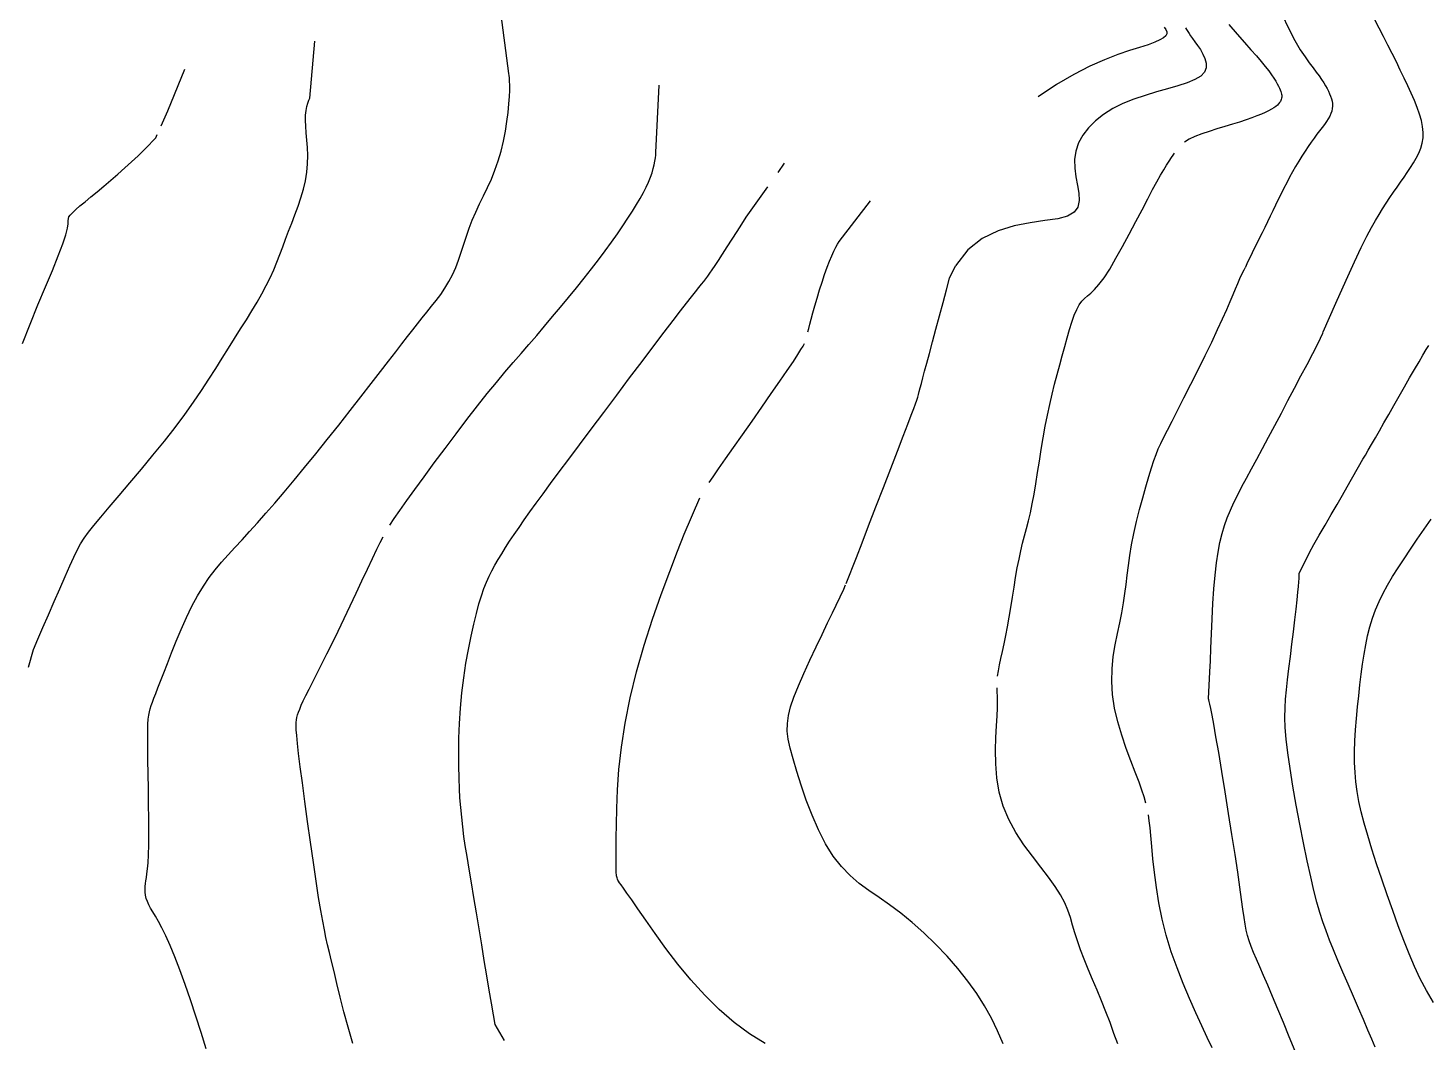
# Model space of a CAD drawing. Header units: millimetres. Extents: x 2235526 to 2245569, y 371981 to 382303.
# Drawn here: x 2242881.2 to 2243091.6, y 379304.3 to 379456.8 of the extents above; entities that cross this region are included whole.
import ezdxf

# ---------------------------------------------------------------- set-up
doc = ezdxf.new("R2010")
doc.units = ezdxf.units.MM
doc.linetypes.add('CONTI', pattern=[0])
for name, color, linetype, transparency in [('141', 10, 'CONTI', 0.7), ('143', 10, 'CONTI', 0.7), ('145', 10, 'CONTI', 0.7), ('147', 10, 'CONTI', 0.7), ('149', 10, 'CONTI', 0.7), ('151', 10, 'CONTI', 0.7), ('153', 10, 'CONTI', 0.7), ('155', 10, 'CONTI', 0.7), ('157', 10, 'CONTI', 0.7), ('159', 10, 'CONTI', 0.7), ('161', 10, 'CONTI', 0.7), ('163', 10, 'CONTI', 0.7)]:
    doc.layers.add(name, color=color, linetype=linetype, transparency=transparency)

msp = doc.modelspace()

# ---------------------------------------------------------------- linework, layer by layer
at = {"layer": '141', "elevation": 141}
for points in [[(2242901.19, 379442.11), (2242902.22, 379444.35), (2242904.75, 379450.63)], [(2242880.31, 379409.37), (2242881.48, 379412.29), (2242882.66, 379415.15), (2242883.8, 379417.86), (2242884.84, 379420.36), (2242885.72, 379422.55), (2242886.4, 379424.36), (2242886.84, 379425.72), (2242887.08, 379426.7), (2242887.18, 379427.38), (2242887.21, 379427.83), (2242887.23, 379428.14), (2242887.3, 379428.39), (2242887.49, 379428.67), (2242887.83, 379429.03), (2242888.34, 379429.5), (2242888.98, 379430.05), (2242889.74, 379430.69), (2242890.6, 379431.4), (2242891.55, 379432.18), (2242892.56, 379433.02), (2242893.6, 379433.91), (2242894.67, 379434.83), (2242895.73, 379435.77), (2242896.75, 379436.69), (2242897.71, 379437.58), (2242898.58, 379438.42), (2242899.34, 379439.18), (2242899.91, 379439.79), (2242900.37, 379440.32), (2242900.59, 379440.8)]]:
    msp.add_lwpolyline(points, dxfattribs=at)
at = {"layer": '143', "elevation": 143}
msp.add_lwpolyline([(2242881.21, 379360.64), (2242882.01, 379363.34), (2242882.66, 379364.85), (2242883.41, 379366.61), (2242884.24, 379368.53), (2242885.09, 379370.52), (2242885.94, 379372.47), (2242886.74, 379374.29), (2242887.44, 379375.89), (2242888.04, 379377.19), (2242888.56, 379378.27), (2242889.07, 379379.2), (2242889.62, 379380.07), (2242890.27, 379380.97), (2242891.08, 379381.99), (2242892.1, 379383.22), (2242893.37, 379384.73), (2242894.86, 379386.47), (2242896.49, 379388.39), (2242898.22, 379390.43), (2242899.96, 379392.54), (2242901.67, 379394.65), (2242903.28, 379396.71), (2242904.74, 379398.67), (2242906.06, 379400.53), (2242907.27, 379402.3), (2242908.37, 379403.99), (2242909.4, 379405.61), (2242910.38, 379407.17), (2242911.32, 379408.67), (2242912.24, 379410.13), (2242913.14, 379411.55), (2242914.02, 379412.93), (2242914.85, 379414.27), (2242915.63, 379415.57), (2242916.35, 379416.84), (2242917.01, 379418.06), (2242917.6, 379419.26), (2242918.12, 379420.43), (2242918.6, 379421.59), (2242919.05, 379422.74), (2242919.49, 379423.89), (2242919.92, 379425.06), (2242920.37, 379426.25), (2242920.83, 379427.48), (2242921.31, 379428.73), (2242921.78, 379430), (2242922.21, 379431.28), (2242922.59, 379432.56), (2242922.9, 379433.85), (2242923.11, 379435.13), (2242923.22, 379436.39), (2242923.24, 379437.63), (2242923.19, 379438.82), (2242923.11, 379439.96), (2242923.02, 379441.04), (2242922.94, 379442.03), (2242922.9, 379442.93), (2242922.93, 379443.72), (2242923, 379444.42), (2242923.11, 379445.02), (2242923.25, 379445.53), (2242923.4, 379445.95), (2242923.54, 379446.29), (2242924.32, 379454.84)], dxfattribs=at)
at = {"layer": '145', "elevation": 145}
msp.add_lwpolyline([(2242907.96, 379303.23), (2242907.19, 379305.7), (2242906.4, 379308.18), (2242905.59, 379310.6), (2242904.78, 379312.93), (2242904, 379315.11), (2242903.24, 379317.08), (2242902.53, 379318.81), (2242901.89, 379320.26), (2242901.31, 379321.44), (2242900.79, 379322.41), (2242900.33, 379323.2), (2242899.93, 379323.85), (2242899.6, 379324.41), (2242899.33, 379324.92), (2242899.12, 379325.41), (2242898.96, 379325.88), (2242898.85, 379326.34), (2242898.79, 379326.8), (2242898.77, 379327.24), (2242898.78, 379327.68), (2242898.82, 379328.1), (2242898.88, 379328.53), (2242898.97, 379329.01), (2242899.05, 379329.59), (2242899.14, 379330.31), (2242899.22, 379331.24), (2242899.29, 379332.43), (2242899.33, 379333.92), (2242899.35, 379335.74), (2242899.34, 379337.83), (2242899.31, 379340.06), (2242899.28, 379342.35), (2242899.24, 379344.59), (2242899.2, 379346.67), (2242899.18, 379348.49), (2242899.17, 379349.98), (2242899.18, 379351.17), (2242899.21, 379352.1), (2242899.26, 379352.83), (2242899.33, 379353.43), (2242899.43, 379353.93), (2242899.55, 379354.39), (2242899.7, 379354.87), (2242899.88, 379355.39), (2242900.1, 379356), (2242900.38, 379356.71), (2242900.71, 379357.56), (2242901.11, 379358.58), (2242901.59, 379359.8), (2242902.14, 379361.23), (2242902.77, 379362.84), (2242903.47, 379364.56), (2242904.22, 379366.33), (2242905.01, 379368.11), (2242905.83, 379369.82), (2242906.68, 379371.41), (2242907.54, 379372.85), (2242908.42, 379374.14), (2242909.33, 379375.33), (2242910.28, 379376.46), (2242911.26, 379377.56), (2242912.28, 379378.67), (2242913.36, 379379.82), (2242914.49, 379381.06), (2242915.69, 379382.39), (2242916.96, 379383.82), (2242918.29, 379385.36), (2242919.71, 379387.01), (2242921.2, 379388.8), (2242922.78, 379390.72), (2242924.45, 379392.77), (2242926.17, 379394.91), (2242927.9, 379397.09), (2242929.61, 379399.26), (2242931.25, 379401.35), (2242932.79, 379403.32), (2242934.18, 379405.12), (2242935.41, 379406.71), (2242936.48, 379408.1), (2242937.42, 379409.32), (2242938.26, 379410.41), (2242939.03, 379411.4), (2242939.75, 379412.33), (2242940.46, 379413.21), (2242941.17, 379414.08), (2242941.88, 379414.95), (2242942.57, 379415.84), (2242943.25, 379416.75), (2242943.89, 379417.69), (2242944.48, 379418.67), (2242945.02, 379419.7), (2242945.5, 379420.78), (2242945.93, 379421.91), (2242946.33, 379423.08), (2242946.72, 379424.28), (2242947.11, 379425.49), (2242947.54, 379426.72), (2242948, 379427.93), (2242948.53, 379429.14), (2242949.1, 379430.35), (2242949.69, 379431.57), (2242950.28, 379432.81), (2242950.87, 379434.1), (2242951.41, 379435.43), (2242951.91, 379436.82), (2242952.33, 379438.28), (2242952.68, 379439.78), (2242952.98, 379441.28), (2242953.21, 379442.74), (2242953.38, 379444.12), (2242953.51, 379445.39), (2242953.59, 379446.51), (2242953.63, 379447.44), (2242953.64, 379448.21), (2242953.62, 379448.82), (2242953.59, 379449.3), (2242953.54, 379449.68), (2242953.49, 379449.96), (2242952.2, 379459.94)], dxfattribs=at)
at = {"layer": '147', "elevation": 147}
for points in [[(2242935.59, 379382.02), (2242936.26, 379383.05), (2242937.09, 379384.25), (2242938.15, 379385.74), (2242939.35, 379387.39), (2242940.74, 379389.3), (2242942.28, 379391.39), (2242943.9, 379393.57), (2242945.56, 379395.78), (2242947.2, 379397.94), (2242948.78, 379399.97), (2242950.25, 379401.82), (2242951.62, 379403.5), (2242952.91, 379405.04), (2242954.15, 379406.49), (2242955.34, 379407.87), (2242956.51, 379409.23), (2242957.69, 379410.58), (2242958.88, 379411.98), (2242960.09, 379413.4), (2242961.29, 379414.84), (2242962.49, 379416.28), (2242963.67, 379417.73), (2242964.82, 379419.17), (2242965.92, 379420.58), (2242966.98, 379421.96), (2242967.99, 379423.3), (2242968.94, 379424.6), (2242969.83, 379425.85), (2242970.66, 379427.05), (2242971.41, 379428.19), (2242972.1, 379429.26), (2242972.72, 379430.26), (2242973.27, 379431.19), (2242973.74, 379432.07), (2242974.16, 379432.88), (2242974.51, 379433.64), (2242974.81, 379434.36), (2242975.04, 379435.03), (2242975.23, 379435.67), (2242975.38, 379436.25), (2242975.48, 379436.8), (2242975.55, 379437.28), (2242975.6, 379437.71), (2242975.63, 379438.08), (2242976.12, 379448.21)], [(2242930.05, 379304.04), (2242929.33, 379306.48), (2242928.69, 379308.83), (2242928.13, 379311.03), (2242927.63, 379313.05), (2242927.21, 379314.86), (2242926.84, 379316.43), (2242926.52, 379317.74), (2242926.24, 379318.89), (2242925.99, 379319.98), (2242925.74, 379321.12), (2242925.49, 379322.43), (2242925.2, 379324.03), (2242924.88, 379326.02), (2242924.5, 379328.47), (2242924.09, 379331.28), (2242923.65, 379334.31), (2242923.22, 379337.42), (2242922.81, 379340.44), (2242922.43, 379343.25), (2242922.11, 379345.69), (2242921.87, 379347.67), (2242921.69, 379349.2), (2242921.58, 379350.36), (2242921.52, 379351.23), (2242921.5, 379351.86), (2242921.51, 379352.34), (2242921.56, 379352.73), (2242921.62, 379353.1), (2242921.71, 379353.48), (2242921.85, 379353.89), (2242922.03, 379354.36), (2242922.27, 379354.92), (2242922.58, 379355.59), (2242922.97, 379356.4), (2242923.45, 379357.36), (2242924.02, 379358.48), (2242924.65, 379359.74), (2242925.36, 379361.15), (2242926.13, 379362.68), (2242926.95, 379364.33), (2242927.81, 379366.1), (2242928.71, 379367.96), (2242929.62, 379369.87), (2242930.52, 379371.79), (2242931.4, 379373.65), (2242932.23, 379375.41), (2242932.99, 379377.01), (2242933.66, 379378.41), (2242934.15, 379379.4), (2242934.59, 379380.26)]]:
    msp.add_lwpolyline(points, dxfattribs=at)
at = {"layer": '149', "elevation": 149}
for points in [[(2242994, 379435.1), (2242994.98, 379436.49)], [(2242952.84, 379304.51), (2242951.46, 379306.9), (2242951.19, 379308.35), (2242950.89, 379310.09), (2242950.55, 379312.06), (2242950.18, 379314.22), (2242949.8, 379316.51), (2242949.41, 379318.89), (2242949.01, 379321.29), (2242948.62, 379323.68), (2242948.23, 379326), (2242947.86, 379328.22), (2242947.52, 379330.29), (2242947.21, 379332.17), (2242946.94, 379333.81), (2242946.71, 379335.18), (2242946.1, 379341.01), (2242946.05, 379342.35), (2242946, 379343.96), (2242945.97, 379345.8), (2242945.96, 379347.82), (2242945.99, 379349.97), (2242946.07, 379352.21), (2242946.22, 379354.5), (2242946.44, 379356.79), (2242946.72, 379359.05), (2242947.05, 379361.24), (2242947.42, 379363.34), (2242947.81, 379365.32), (2242948.21, 379367.14), (2242948.61, 379368.76), (2242949, 379370.18), (2242949.37, 379371.41), (2242949.75, 379372.49), (2242950.14, 379373.45), (2242950.54, 379374.34), (2242950.96, 379375.18), (2242951.41, 379376), (2242951.9, 379376.85), (2242952.43, 379377.73), (2242953, 379378.65), (2242953.62, 379379.61), (2242954.3, 379380.62), (2242955.03, 379381.69), (2242955.82, 379382.83), (2242956.67, 379384.03), (2242957.61, 379385.33), (2242958.64, 379386.75), (2242959.79, 379388.31), (2242961.08, 379390.04), (2242962.51, 379391.96), (2242964.11, 379394.1), (2242965.87, 379396.46), (2242967.77, 379398.99), (2242969.72, 379401.58), (2242971.67, 379404.17), (2242973.55, 379406.67), (2242975.31, 379408.99), (2242976.88, 379411.06), (2242978.22, 379412.81), (2242979.33, 379414.25), (2242980.25, 379415.43), (2242980.99, 379416.38), (2242981.6, 379417.14), (2242982.09, 379417.76), (2242982.49, 379418.26), (2242982.83, 379418.69), (2242983.14, 379419.09), (2242983.44, 379419.49), (2242983.75, 379419.92), (2242984.11, 379420.44), (2242984.53, 379421.07), (2242985.04, 379421.85), (2242985.65, 379422.8), (2242986.35, 379423.88), (2242987.09, 379425.03), (2242987.84, 379426.2), (2242988.56, 379427.33), (2242989.21, 379428.35), (2242992.44, 379432.91)]]:
    msp.add_lwpolyline(points, dxfattribs=at)
at = {"layer": '151'}
msp.add_lwpolyline([(2243052.1, 379456.95), (2243052.36, 379456.6), (2243052.51, 379456.27), (2243052.51, 379455.95), (2243052.35, 379455.65), (2243052.01, 379455.34), (2243051.46, 379455.02), (2243050.69, 379454.68), (2243049.67, 379454.31), (2243048.4, 379453.91), (2243046.87, 379453.42), (2243045.1, 379452.82), (2243043.1, 379452.05), (2243040.9, 379451.07), (2243038.49, 379449.85), (2243035.9, 379448.33), (2243033.14, 379446.48)], dxfattribs=at)
at = {"layer": '151', "elevation": 151}
for points in [[(2242998.49, 379411.12), (2242998.62, 379411.63), (2242998.78, 379412.25), (2242998.99, 379413.02), (2242999.25, 379413.97), (2242999.55, 379415.04), (2242999.88, 379416.2), (2243000.24, 379417.41), (2243000.62, 379418.6), (2243001, 379419.76), (2243001.37, 379420.82), (2243001.74, 379421.75), (2243002.08, 379422.56), (2243002.4, 379423.25), (2243002.69, 379423.83), (2243002.95, 379424.31), (2243003.18, 379424.7), (2243007.92, 379430.8)], [(2242983.62, 379388.44), (2242984.24, 379389.32), (2242985.05, 379390.49), (2242986.11, 379392), (2242987.3, 379393.69), (2242988.65, 379395.62), (2242990.09, 379397.68), (2242991.56, 379399.77), (2242992.97, 379401.81), (2242994.28, 379403.68), (2242995.39, 379405.3), (2242996.3, 379406.66), (2242996.98, 379407.68), (2242997.45, 379408.43), (2242997.77, 379408.97), (2242997.96, 379409.36)], [(2242992.05, 379304.02), (2242989.72, 379305.51), (2242987.42, 379307.22), (2242985.16, 379309.15), (2242982.97, 379311.31), (2242980.89, 379313.63), (2242978.93, 379316), (2242977.13, 379318.35), (2242975.51, 379320.58), (2242974.09, 379322.59), (2242972.91, 379324.31), (2242971.98, 379325.65), (2242971.27, 379326.66), (2242970.76, 379327.39), (2242970.4, 379327.9), (2242970.16, 379328.23), (2242970.01, 379328.46), (2242969.91, 379328.63), (2242969.84, 379328.79), (2242969.78, 379328.95), (2242969.73, 379329.12), (2242969.69, 379329.29), (2242969.67, 379329.47), (2242969.65, 379329.66), (2242969.64, 379329.85), (2242969.63, 379330.06), (2242969.63, 379330.34), (2242969.63, 379330.76), (2242969.63, 379331.37), (2242969.64, 379332.24), (2242969.65, 379333.43), (2242969.66, 379335.01), (2242969.67, 379337.01), (2242969.72, 379339.42), (2242969.84, 379342.19), (2242970.07, 379345.28), (2242970.44, 379348.65), (2242970.98, 379352.25), (2242971.73, 379356.04), (2242972.71, 379359.98), (2242973.87, 379363.95), (2242975.13, 379367.86), (2242976.43, 379371.6), (2242977.7, 379375.05), (2242978.88, 379378.1), (2242979.88, 379380.65), (2242982.23, 379386.15)]]:
    msp.add_lwpolyline(points, dxfattribs=at)
at = {"layer": '153'}
msp.add_lwpolyline([(2243055.28, 379456.86), (2243055.46, 379456.59), (2243055.64, 379456.31), (2243055.84, 379456), (2243056.07, 379455.65), (2243056.36, 379455.24), (2243056.7, 379454.76), (2243057.1, 379454.2), (2243057.53, 379453.58), (2243057.92, 379452.91), (2243058.23, 379452.22), (2243058.41, 379451.52), (2243058.39, 379450.83), (2243058.14, 379450.18), (2243057.59, 379449.58), (2243056.71, 379449.05), (2243055.55, 379448.57), (2243054.16, 379448.12), (2243052.6, 379447.67), (2243050.93, 379447.2), (2243049.21, 379446.69), (2243047.5, 379446.12), (2243045.86, 379445.46), (2243044.35, 379444.69), (2243042.97, 379443.82), (2243041.75, 379442.86), (2243040.71, 379441.82), (2243039.86, 379440.7), (2243039.21, 379439.53), (2243038.78, 379438.3), (2243038.59, 379437.02), (2243038.63, 379435.72), (2243038.82, 379434.42), (2243039.06, 379433.15), (2243039.26, 379431.95), (2243039.3, 379430.85), (2243039.11, 379429.89), (2243038.56, 379429.09), (2243037.57, 379428.5), (2243036.07, 379428.11), (2243034.14, 379427.84), (2243031.92, 379427.53), (2243029.53, 379427.07), (2243027.09, 379426.33), (2243024.72, 379425.16), (2243022.56, 379423.45), (2243020.72, 379421.06)], dxfattribs=at)
at = {"layer": '153', "elevation": 153}
for points in [[(2243004.23, 379373.27), (2243005.78, 379377.17), (2243006.63, 379379.35), (2243007.63, 379381.94), (2243008.72, 379384.76), (2243009.85, 379387.67), (2243010.95, 379390.53), (2243011.96, 379393.16), (2243012.84, 379395.43), (2243013.52, 379397.22), (2243014.04, 379398.58), (2243014.42, 379399.58), (2243014.68, 379400.3), (2243014.87, 379400.84), (2243015.01, 379401.28), (2243015.13, 379401.68), (2243015.25, 379402.14), (2243015.4, 379402.69), (2243015.57, 379403.36), (2243015.79, 379404.18), (2243016.05, 379405.19), (2243016.37, 379406.41), (2243016.76, 379407.87), (2243017.22, 379409.6), (2243017.74, 379411.51), (2243018.27, 379413.51), (2243018.82, 379415.52), (2243019.33, 379417.44), (2243019.8, 379419.17), (2243020.72, 379421.06)], [(2243027.89, 379303.97), (2243027.02, 379305.95), (2243026.1, 379307.84), (2243025.08, 379309.69), (2243023.91, 379311.55), (2243022.56, 379313.43), (2243021.05, 379315.32), (2243019.42, 379317.17), (2243017.7, 379318.97), (2243015.94, 379320.67), (2243014.18, 379322.25), (2243012.45, 379323.66), (2243010.78, 379324.89), (2243009.19, 379326), (2243007.66, 379327.06), (2243006.21, 379328.14), (2243004.84, 379329.31), (2243003.53, 379330.65), (2243002.31, 379332.23), (2243001.16, 379334.09), (2243000.09, 379336.18), (2242999.12, 379338.4), (2242998.24, 379340.67), (2242997.46, 379342.89), (2242996.8, 379344.99), (2242996.25, 379346.86), (2242995.83, 379348.46), (2242995.54, 379349.82), (2242995.39, 379351.04), (2242995.4, 379352.21), (2242995.56, 379353.39), (2242995.89, 379354.67), (2242996.39, 379356.14), (2242997.07, 379357.84), (2242997.88, 379359.73), (2242998.78, 379361.71), (2242999.71, 379363.7), (2243000.62, 379365.6), (2243001.46, 379367.34), (2243002.18, 379368.82), (2243003.89, 379372.41), (2243004.14, 379373.04)]]:
    msp.add_lwpolyline(points, dxfattribs=at)
at = {"layer": '155'}
msp.add_lwpolyline([(2243061.82, 379457.37), (2243063.07, 379455.9), (2243064.17, 379454.64), (2243065.13, 379453.55), (2243065.96, 379452.61), (2243066.68, 379451.78), (2243067.29, 379451.04), (2243067.81, 379450.38), (2243068.23, 379449.8), (2243068.59, 379449.28), (2243068.87, 379448.83), (2243069.1, 379448.43), (2243069.29, 379448.08), (2243069.43, 379447.77), (2243069.55, 379447.5), (2243069.64, 379447.27), (2243069.71, 379447.06), (2243069.75, 379446.87), (2243069.78, 379446.7), (2243069.78, 379446.55), (2243069.77, 379446.4), (2243069.75, 379446.25), (2243069.71, 379446.09), (2243069.66, 379445.93), (2243069.57, 379445.77), (2243069.46, 379445.6), (2243069.31, 379445.42), (2243069.12, 379445.23), (2243068.88, 379445.03), (2243068.58, 379444.83), (2243068.23, 379444.61), (2243067.8, 379444.37), (2243067.3, 379444.13), (2243066.71, 379443.87), (2243066.04, 379443.59), (2243065.28, 379443.3), (2243064.41, 379443), (2243063.44, 379442.68), (2243062.36, 379442.35), (2243061.2, 379442), (2243060.02, 379441.64), (2243058.85, 379441.26), (2243057.74, 379440.88), (2243056.72, 379440.48), (2243055.84, 379440.08), (2243055.14, 379439.67)], dxfattribs=at)
at = {"layer": '155', "elevation": 155}
for points in [[(2243027.02, 379359.33), (2243027.14, 379360.12), (2243027.31, 379361), (2243027.52, 379361.97), (2243027.75, 379363.04), (2243028.01, 379364.19), (2243028.27, 379365.42), (2243028.52, 379366.73), (2243028.78, 379368.16), (2243029.03, 379369.65), (2243029.27, 379371.17), (2243029.5, 379372.68), (2243029.74, 379374.16), (2243029.99, 379375.59), (2243030.25, 379376.92), (2243030.52, 379378.15), (2243030.8, 379379.3), (2243031.09, 379380.41), (2243031.38, 379381.52), (2243031.68, 379382.67), (2243031.96, 379383.89), (2243032.24, 379385.21), (2243032.52, 379386.68), (2243032.78, 379388.26), (2243033.04, 379389.93), (2243033.31, 379391.66), (2243033.59, 379393.42), (2243033.88, 379395.18), (2243034.18, 379396.9), (2243034.52, 379398.56), (2243034.87, 379400.17), (2243035.23, 379401.73), (2243035.61, 379403.24), (2243035.99, 379404.7), (2243036.37, 379406.13), (2243036.75, 379407.52), (2243037.12, 379408.89), (2243037.49, 379410.2), (2243037.85, 379411.44), (2243038.21, 379412.58), (2243038.57, 379413.6), (2243038.94, 379414.47), (2243039.31, 379415.18), (2243039.7, 379415.71), (2243040.11, 379416.13), (2243040.56, 379416.51), (2243041.06, 379416.93), (2243041.63, 379417.47), (2243042.28, 379418.21), (2243043.04, 379419.23), (2243043.9, 379420.56), (2243044.84, 379422.17), (2243045.83, 379423.95), (2243046.84, 379425.82), (2243047.83, 379427.7), (2243048.76, 379429.49), (2243049.61, 379431.12), (2243050.35, 379432.52), (2243050.99, 379433.69), (2243051.54, 379434.67), (2243052.02, 379435.49), (2243052.45, 379436.19), (2243052.83, 379436.79), (2243053.19, 379437.34), (2243053.42, 379437.68), (2243053.65, 379438.01)], [(2243045.11, 379303.97), (2243044.54, 379305.57), (2243043.95, 379307.19), (2243043.33, 379308.83), (2243042.67, 379310.47), (2243042, 379312.09), (2243041.32, 379313.69), (2243040.67, 379315.24), (2243040.06, 379316.74), (2243039.51, 379318.15), (2243039.04, 379319.48), (2243038.65, 379320.71), (2243038.31, 379321.87), (2243037.98, 379322.98), (2243037.6, 379324.09), (2243037.13, 379325.22), (2243036.51, 379326.41), (2243035.71, 379327.68), (2243034.7, 379329.08), (2243033.52, 379330.59), (2243032.26, 379332.21), (2243030.99, 379333.95), (2243029.78, 379335.78), (2243028.71, 379337.72), (2243027.85, 379339.74), (2243027.26, 379341.85), (2243026.9, 379343.99), (2243026.74, 379346.12), (2243026.71, 379348.17), (2243026.78, 379350.09), (2243026.88, 379351.84), (2243026.97, 379353.35), (2243027.01, 379354.51), (2243027.01, 379355.47), (2243026.99, 379356.27), (2243026.96, 379356.95), (2243026.94, 379357.57)]]:
    msp.add_lwpolyline(points, dxfattribs=at)
at = {"layer": '157'}
msp.add_lwpolyline([(2243069.77, 379458.91), (2243070.82, 379456.71), (2243071.75, 379454.95), (2243072.57, 379453.56), (2243073.29, 379452.46), (2243073.92, 379451.58), (2243074.48, 379450.85), (2243074.97, 379450.2), (2243075.39, 379449.61), (2243075.77, 379449.07), (2243076.09, 379448.59), (2243076.36, 379448.14), (2243076.6, 379447.72), (2243076.8, 379447.32), (2243076.98, 379446.94), (2243077.13, 379446.56), (2243077.25, 379446.18), (2243077.34, 379445.81), (2243077.39, 379445.44), (2243077.4, 379445.07), (2243077.38, 379444.69), (2243077.3, 379444.32), (2243077.18, 379443.94), (2243077, 379443.56), (2243076.77, 379443.16), (2243076.5, 379442.75), (2243076.19, 379442.32), (2243075.84, 379441.86), (2243075.46, 379441.37), (2243075.06, 379440.84), (2243074.64, 379440.27), (2243074.19, 379439.65), (2243073.74, 379438.99), (2243073.28, 379438.29), (2243072.81, 379437.56), (2243072.34, 379436.8), (2243071.87, 379436.01), (2243071.41, 379435.2), (2243070.96, 379434.38), (2243070.52, 379433.55), (2243070.09, 379432.72), (2243069.67, 379431.88), (2243069.26, 379431.03), (2243068.85, 379430.18), (2243068.44, 379429.34), (2243068.04, 379428.49), (2243067.63, 379427.65), (2243067.22, 379426.82), (2243066.81, 379425.99), (2243066.39, 379425.15), (2243065.97, 379424.31), (2243065.54, 379423.45), (2243065.12, 379422.57), (2243064.69, 379421.67), (2243064.25, 379420.74)], dxfattribs=at)
at = {"layer": '157', "elevation": 157}
for points in [[(2243049.35, 379340.21), (2243049.08, 379341.15), (2243048.74, 379342.18), (2243048.31, 379343.35), (2243047.73, 379344.86), (2243047.06, 379346.57), (2243046.38, 379348.43), (2243045.71, 379350.41), (2243045.11, 379352.45), (2243044.62, 379354.51), (2243044.31, 379356.54), (2243044.19, 379358.52), (2243044.25, 379360.42), (2243044.44, 379362.26), (2243044.72, 379364.02), (2243045.05, 379365.71), (2243045.4, 379367.32), (2243045.71, 379368.86), (2243045.97, 379370.32), (2243046.17, 379371.73), (2243046.35, 379373.12), (2243046.52, 379374.52), (2243046.7, 379375.96), (2243046.92, 379377.47), (2243047.19, 379379.07), (2243047.54, 379380.78), (2243047.95, 379382.57), (2243048.39, 379384.37), (2243048.86, 379386.13), (2243049.32, 379387.8), (2243049.77, 379389.33), (2243050.17, 379390.65), (2243050.53, 379391.74), (2243050.86, 379392.66), (2243051.2, 379393.49), (2243051.58, 379394.32), (2243052.03, 379395.24), (2243052.58, 379396.32), (2243053.27, 379397.65), (2243054.11, 379399.3), (2243055.07, 379401.19), (2243056.11, 379403.25), (2243057.18, 379405.39), (2243058.24, 379407.53), (2243059.24, 379409.58), (2243060.13, 379411.45), (2243060.88, 379413.07), (2243061.5, 379414.47), (2243062.02, 379415.67), (2243062.45, 379416.71), (2243062.82, 379417.6), (2243063.15, 379418.4), (2243063.47, 379419.13), (2243063.78, 379419.81), (2243064.1, 379420.46), (2243064.25, 379420.74)], [(2243059.3, 379303.39), (2243058.58, 379304.94), (2243057.76, 379306.71), (2243056.85, 379308.68), (2243055.9, 379310.81), (2243054.94, 379313.07), (2243054.02, 379315.43), (2243053.16, 379317.86), (2243052.41, 379320.32), (2243051.8, 379322.77), (2243051.31, 379325.19), (2243050.92, 379327.53), (2243050.63, 379329.75), (2243050.4, 379331.81), (2243050.22, 379333.68), (2243050.08, 379335.32), (2243049.97, 379336.5), (2243049.85, 379337.53), (2243049.72, 379338.45)]]:
    msp.add_lwpolyline(points, dxfattribs=at)
at = {"layer": '159'}
msp.add_lwpolyline([(2243076.03, 379411.13), (2243077.92, 379415.42), (2243079.47, 379418.89), (2243080.73, 379421.65), (2243081.75, 379423.82), (2243082.58, 379425.5), (2243083.27, 379426.81), (2243083.86, 379427.86), (2243084.41, 379428.78), (2243084.96, 379429.64), (2243085.51, 379430.48), (2243086.05, 379431.3), (2243086.59, 379432.1), (2243087.13, 379432.87), (2243087.65, 379433.63), (2243088.17, 379434.37), (2243088.67, 379435.1), (2243089.15, 379435.82), (2243089.61, 379436.54), (2243090.02, 379437.25), (2243090.38, 379437.98), (2243090.68, 379438.72), (2243090.9, 379439.49), (2243091.03, 379440.29), (2243091.06, 379441.12), (2243090.97, 379442), (2243090.79, 379442.92), (2243090.52, 379443.88), (2243090.16, 379444.88), (2243089.74, 379445.92), (2243089.27, 379447.01), (2243088.75, 379448.13), (2243088.19, 379449.29), (2243087.61, 379450.49), (2243087.02, 379451.72), (2243086.4, 379452.98), (2243085.76, 379454.24), (2243085.11, 379455.52), (2243084.44, 379456.8), (2243083.76, 379458.07)], dxfattribs=at)
at = {"layer": '159', "elevation": 159}
msp.add_lwpolyline([(2243071.78, 379302.88), (2243070.9, 379305.07), (2243070.04, 379307.2), (2243069.2, 379309.22), (2243068.41, 379311.11), (2243067.68, 379312.8), (2243067.04, 379314.29), (2243066.47, 379315.59), (2243065.98, 379316.72), (2243065.55, 379317.73), (2243065.19, 379318.63), (2243064.89, 379319.48), (2243064.64, 379320.29), (2243064.44, 379321.11), (2243064.27, 379321.99), (2243064.1, 379323.01), (2243063.93, 379324.23), (2243063.73, 379325.73), (2243063.48, 379327.56), (2243063.16, 379329.8), (2243062.76, 379332.48), (2243062.29, 379335.49), (2243061.79, 379338.67), (2243061.27, 379341.89), (2243060.76, 379344.98), (2243060.29, 379347.8), (2243059.88, 379350.2), (2243059.54, 379352.07), (2243059.29, 379353.46), (2243059.09, 379354.43), (2243058.96, 379355.09), (2243058.87, 379355.49), (2243058.81, 379355.73), (2243058.78, 379355.89), (2243058.98, 379359.94), (2243059.04, 379361.59), (2243059.11, 379363.53), (2243059.19, 379365.67), (2243059.29, 379367.93), (2243059.41, 379370.22), (2243059.56, 379372.44), (2243059.74, 379374.5), (2243059.94, 379376.34), (2243060.19, 379377.97), (2243060.47, 379379.43), (2243060.8, 379380.75), (2243061.17, 379381.98), (2243061.59, 379383.14), (2243062.06, 379384.28), (2243062.58, 379385.43), (2243063.16, 379386.61), (2243063.79, 379387.84), (2243064.48, 379389.12), (2243065.22, 379390.49), (2243066.02, 379391.96), (2243066.88, 379393.54), (2243067.79, 379395.24), (2243068.74, 379397.04), (2243069.72, 379398.9), (2243070.71, 379400.78), (2243071.69, 379402.65), (2243072.65, 379404.47), (2243073.58, 379406.21), (2243074.44, 379407.84), (2243075.24, 379409.4), (2243075.95, 379410.92), (2243076.03, 379411.13)], dxfattribs=at)
at = {"layer": '161', "elevation": 161}
msp.add_lwpolyline([(2243083.83, 379303.47), (2243083.32, 379304.68), (2243082.74, 379306.07), (2243082.07, 379307.63), (2243081.33, 379309.34), (2243080.55, 379311.13), (2243079.76, 379312.96), (2243078.98, 379314.77), (2243078.24, 379316.52), (2243077.56, 379318.14), (2243076.96, 379319.61), (2243076.44, 379320.98), (2243075.96, 379322.34), (2243075.51, 379323.75), (2243075.07, 379325.31), (2243074.62, 379327.08), (2243074.14, 379329.14), (2243073.61, 379331.55), (2243073.06, 379334.22), (2243072.51, 379337.04), (2243071.97, 379339.92), (2243071.47, 379342.74), (2243071.04, 379345.4), (2243070.69, 379347.79), (2243070.45, 379349.83), (2243070.31, 379351.58), (2243070.25, 379353.11), (2243070.27, 379354.52), (2243070.35, 379355.87), (2243070.49, 379357.27), (2243070.66, 379358.77), (2243070.86, 379360.46), (2243071.08, 379362.27), (2243071.31, 379364.14), (2243071.54, 379365.99), (2243071.75, 379367.77), (2243071.94, 379369.4), (2243072.1, 379370.8), (2243072.22, 379371.94), (2243072.3, 379372.82), (2243072.36, 379373.48), (2243072.39, 379373.98), (2243072.41, 379374.33), (2243072.41, 379374.58), (2243072.42, 379374.77), (2243073.94, 379377.91), (2243074.62, 379379.12), (2243075.43, 379380.52), (2243076.3, 379382.05), (2243077.21, 379383.61), (2243078.09, 379385.14), (2243078.9, 379386.55), (2243079.6, 379387.77), (2243082, 379391.93), (2243082.36, 379392.56), (2243082.8, 379393.31), (2243083.3, 379394.18), (2243083.86, 379395.16), (2243084.48, 379396.24), (2243085.16, 379397.42), (2243085.88, 379398.68), (2243086.65, 379400.03), (2243087.45, 379401.42), (2243088.24, 379402.82), (2243089.02, 379404.18), (2243089.75, 379405.46), (2243090.43, 379406.62), (2243091.02, 379407.62), (2243091.51, 379408.44), (2243091.9, 379409.08)], dxfattribs=at)
at = {"layer": '163', "elevation": 163}
msp.add_lwpolyline([(2243092.62, 379310.23), (2243091.54, 379312.01), (2243090.59, 379313.79), (2243089.74, 379315.62), (2243088.93, 379317.52), (2243088.13, 379319.56), (2243087.31, 379321.74), (2243086.47, 379324.04), (2243085.64, 379326.39), (2243084.82, 379328.75), (2243084.05, 379331.06), (2243083.35, 379333.27), (2243082.72, 379335.33), (2243082.18, 379337.19), (2243081.74, 379338.88), (2243081.39, 379340.45), (2243081.12, 379341.94), (2243080.92, 379343.39), (2243080.8, 379344.84), (2243080.74, 379346.34), (2243080.74, 379347.91), (2243080.79, 379349.56), (2243080.89, 379351.25), (2243081.02, 379352.96), (2243081.18, 379354.67), (2243081.36, 379356.36), (2243081.54, 379358.01), (2243081.73, 379359.6), (2243081.94, 379361.13), (2243082.16, 379362.6), (2243082.41, 379364.02), (2243082.7, 379365.39), (2243083.04, 379366.73), (2243083.44, 379368.02), (2243083.9, 379369.28), (2243084.43, 379370.53), (2243085.04, 379371.77), (2243085.71, 379373.02), (2243086.46, 379374.29), (2243087.28, 379375.61), (2243088.17, 379376.98), (2243089.14, 379378.42), (2243090.17, 379379.9), (2243091.22, 379381.42), (2243092.28, 379382.93)], dxfattribs=at)

doc.saveas('drawing.dxf')
